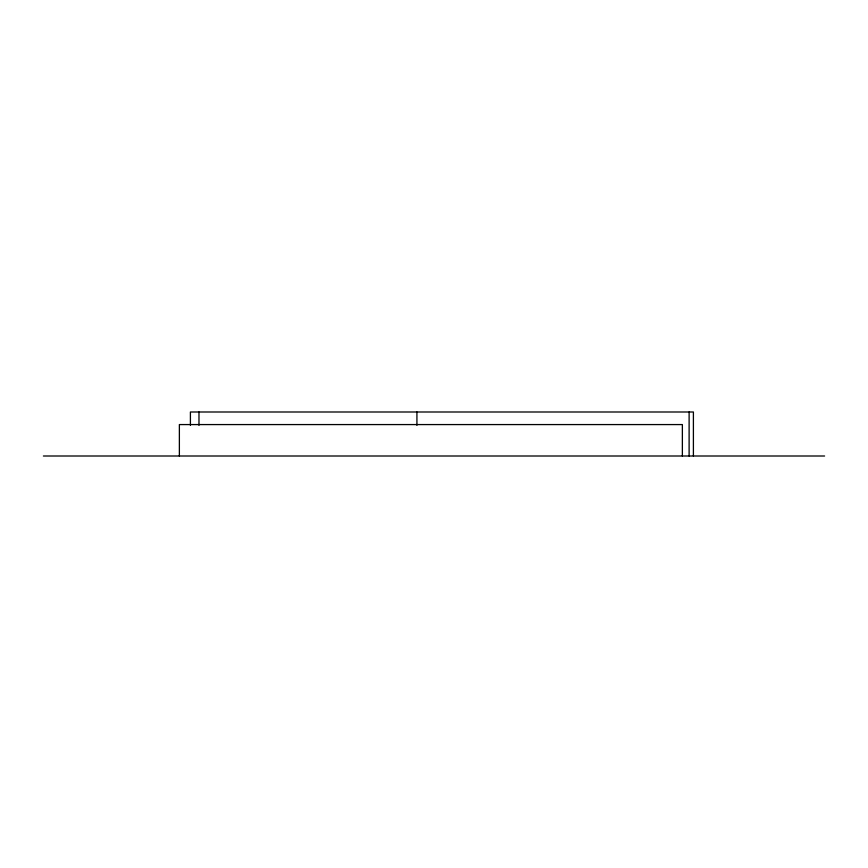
<?xml version="1.0" encoding="UTF-8"?>
<svg xmlns="http://www.w3.org/2000/svg" width="868" height="868" viewBox="0 0 868 868"><rect width="100%" height="100%" fill="white"/><g stroke="black" fill="none" stroke-linecap="round" stroke-linejoin="round"><path stroke-width="1.3" d="M43.4 456.004L824.6 456.004M693.402 456.004L693.402 411.996L190.407 411.996L190.407 425.331M689.116 411.996L689.116 456.004M682.367 456.004L682.367 424.571L179.372 424.571L179.372 456.004M416.922 411.996L416.922 425.331M198.978 411.996L198.978 425.331"/></g></svg>
